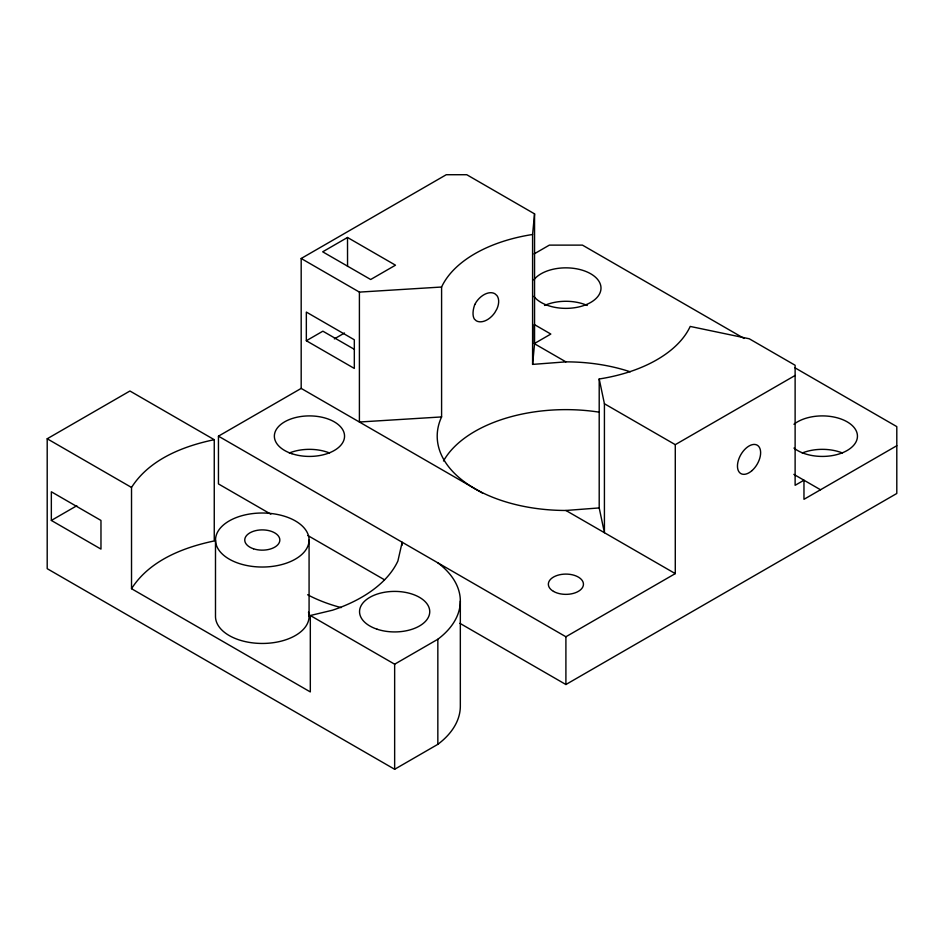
<?xml version="1.0" encoding="UTF-8"?>
<svg xmlns="http://www.w3.org/2000/svg" width="944" height="944" viewBox="0 0 944 944"><rect width="100%" height="100%" fill="white"/><g stroke="black" fill="none" stroke-linecap="round" stroke-linejoin="round"><path stroke-width="1.42" d="M630.25 371.806A128.703 74.305 0 0 0 565.904 361.859L532.593 364.396L532.593 234.49L534.552 213.863L466.773 174.723L446.264 174.723L301.183 258.491L301.183 388.409L482.738 493.228M532.593 364.396L534.552 343.769L534.552 213.863M131.523 588.702L131.523 487.446C149.341 459.433 182.935 446.205 214.253 439.692L214.253 540.947C182.935 547.461 149.341 560.689 131.523 588.702L310.316 691.928L310.316 615.512L332.477 610.213A140.385 81.054 0 0 0 397.896 560.996L402.168 542.245L402.168 545.184M347.51 237.475L322.683 251.812L370.673 279.507L395.489 265.181L347.51 237.475L347.557 266.432M460.33 601.045L460.33 706.124A108.631 62.717 0 0 1 437.839 744.332L394.651 769.277L47.2 568.677L47.2 438.771L129.93 391.005L214.253 439.692M306.34 340.737L354.319 368.431L354.319 339.781L306.34 312.075L306.34 340.737L322.883 331.179L354.448 349.41M334.341 338.896L344.513 333.02M51.342 520.439L100.973 549.101L100.973 520.439L51.342 491.777L51.342 520.439L76.794 505.748M270.822 514.161L218.453 483.93L218.453 436.163L301.183 388.409M534.092 253.936L549.349 245.121L582.448 245.121L744.073 338.436M534.28 343.616L550.824 334.058L534.257 324.488L534.28 343.616L565.904 361.871M896.8 445.721L803.969 499.317L803.969 480.213L795.119 485.31L795.119 365.257L749.276 338.778L690.206 326.435A128.691 74.293 0 0 1 599.204 378.981L604.42 403.749L675.279 444.659L795.119 375.464M310.316 615.512L394.651 664.198L437.839 639.253A108.631 62.717 0 0 0 437.839 562.836M218.453 436.163L565.904 636.763L675.279 573.61L675.279 444.659M459.881 623.311L565.904 684.518L896.8 493.476L896.8 426.617L794.99 367.83M475.292 488.933A128.703 74.305 0 0 0 565.904 510.468L599.204 507.931L604.42 532.711L604.42 403.749M301.183 258.491L359.404 292.109L441.591 287.023A128.691 74.293 0 0 1 532.593 234.49M474.903 488.697A128.703 74.305 0 0 1 441.591 416.929L359.404 422.015L359.404 292.109M793.845 474.372L820.513 489.759M565.904 510.468L675.279 573.61M307.874 535.555L384.515 579.805M47.2 438.771L131.523 487.446M599.204 378.981L599.204 507.931M565.904 636.763L565.904 684.518M441.591 287.023L441.591 416.941M437.839 639.253L437.839 744.332M394.651 664.198L394.651 769.277M309.077 540.015A46.799 27.022 0 0 1 238.891 563.415A46.799 27.022 0 0 1 238.891 516.628A46.799 27.022 0 0 1 309.077 540.015L309.077 616.444M215.492 540.015L215.492 616.444A46.799 27.022 0 0 0 265.96 643.371A46.799 27.022 0 0 0 308.499 612.208M443.491 460.991A128.691 74.293 0 0 1 599.204 412.162M533.844 279.861A35.093 20.261 0 0 1 587.51 272.143A35.093 20.261 0 0 1 587.51 304.074A35.093 20.261 0 0 1 533.844 296.345M793.951 424.257A35.093 20.261 0 0 1 845.836 421.107A35.093 20.261 0 0 1 845.836 451.22A35.093 20.261 0 0 1 793.951 448.07M289.324 453.002A35.093 20.261 0 0 1 329.574 453.002M544.535 305.467A35.093 20.261 0 0 1 587.262 305.467M802.223 453.002A35.093 20.261 0 0 1 842.473 453.002M341.162 607.606A128.703 74.305 0 0 1 307.614 594.755M474.903 304.381L474.372 305.691A16.26 8.083 -66.1 0 0 474.372 319.072L476.295 320.818A16.603 10.762 -53 0 0 494.833 312.606L496.922 308.924A16.26 10.537 -53 0 0 496.922 295.543L494.833 293.702A16.603 10.762 -53 0 0 476.307 301.915L474.903 304.381M553.491 591.392A17.547 10.136 0 0 0 582.849 586.849A17.547 10.136 0 0 0 561.361 574.436A17.547 10.136 0 0 0 553.491 591.392M752.038 470.572A16.378 9.452 -60 0 0 757.23 445.19A16.378 9.452 -60 0 0 737.854 462.383A16.378 9.452 -60 0 0 752.038 470.572M291.908 453.71A35.093 20.261 0 0 0 344.548 436.163A35.093 20.261 0 0 0 291.908 418.617A35.093 20.261 0 0 0 291.908 453.71M253.511 548.794A17.547 10.136 0 0 0 279.837 540.015A17.547 10.136 0 0 0 253.511 531.248A17.547 10.136 0 0 0 253.511 548.794M377.093 629.211A35.093 20.261 0 0 0 429.744 611.665A35.093 20.261 0 0 0 377.093 594.118A35.093 20.261 0 0 0 377.093 629.211"/></g></svg>
